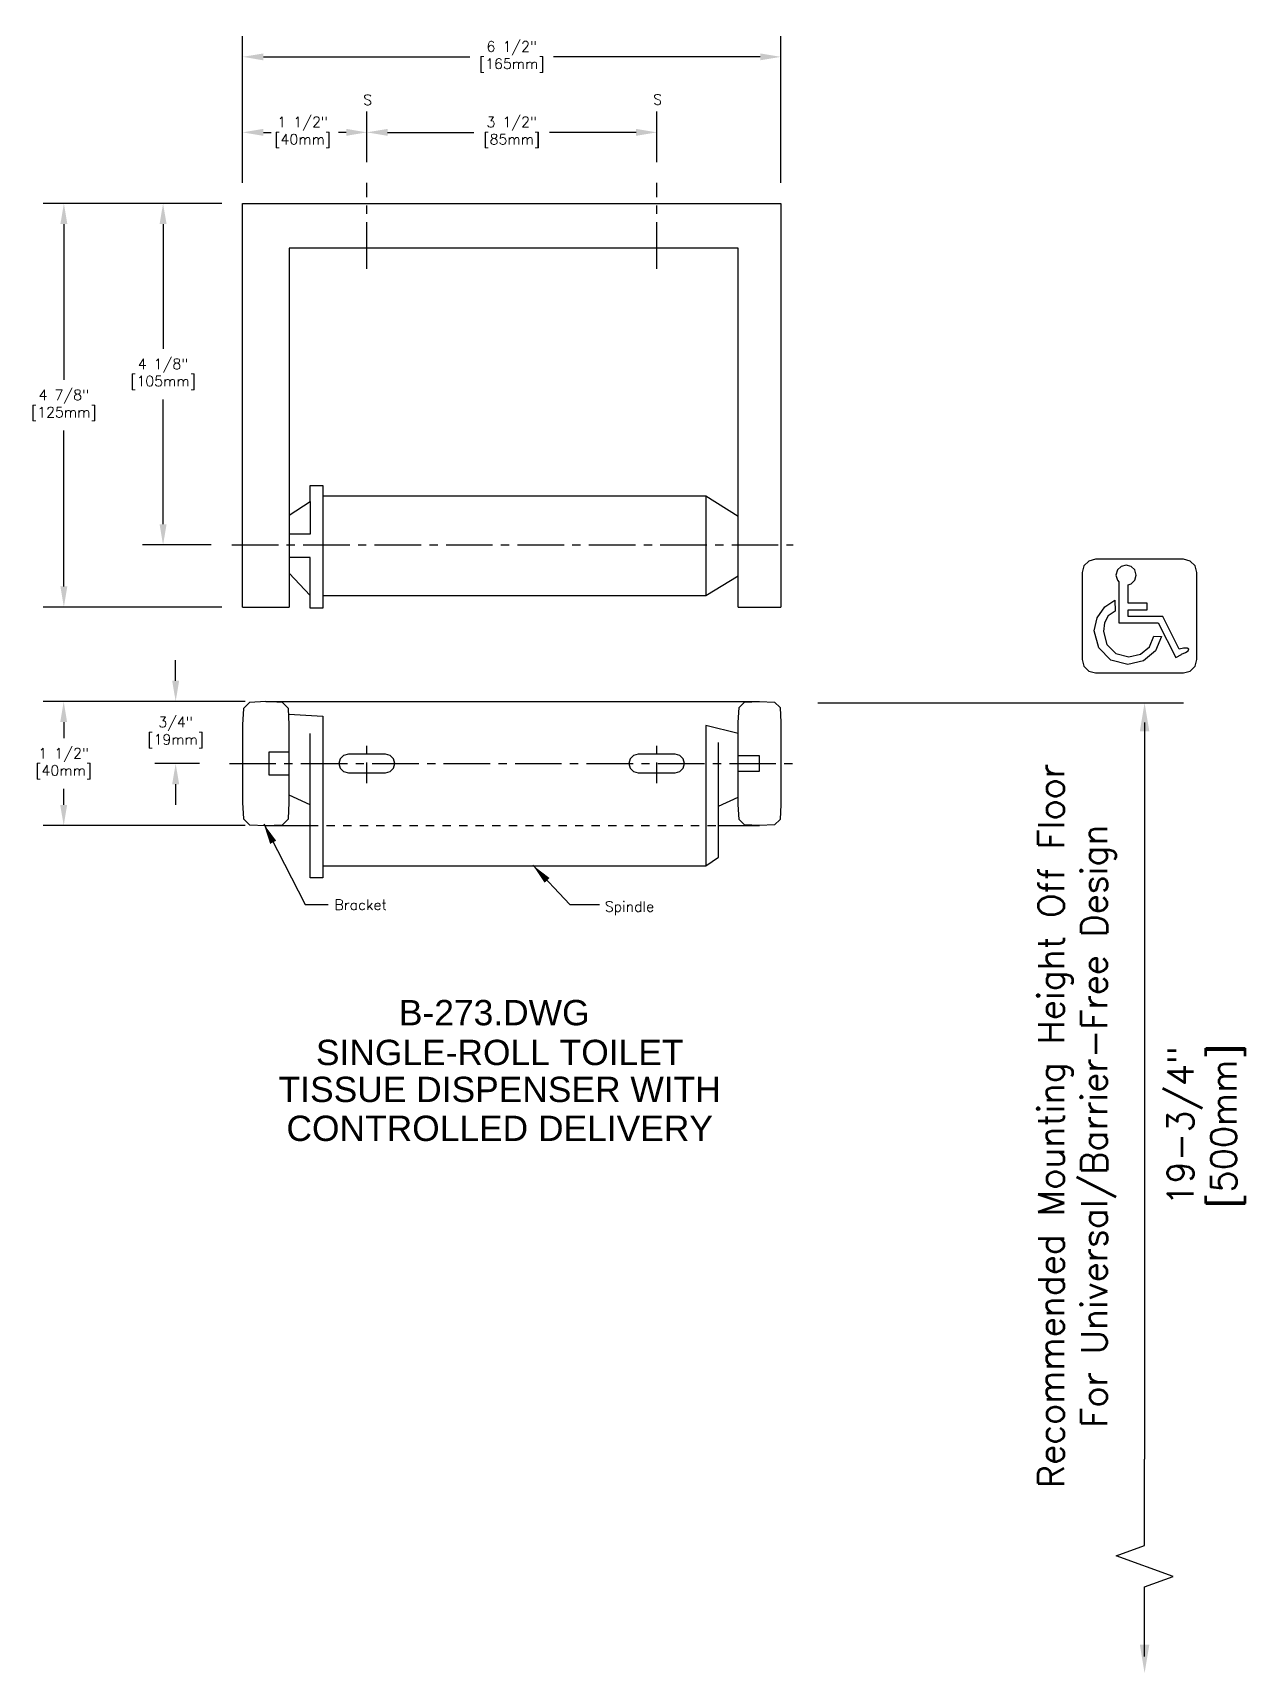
# Model space of a CAD drawing. Extents: x 0.4 to 15.1, y -5.9 to 13.9.
import ezdxf
from ezdxf.enums import TextEntityAlignment as Align

# ---------------------------------------------------------------- set-up
doc = ezdxf.new("R2010")
doc.units = 0
doc.header["$MEASUREMENT"] = 0
doc.header["$PDMODE"] = 35
doc.header["$PDSIZE"] = 0.000315
doc.linetypes.add('CENTER2', pattern=[1.125, 0.75, -0.125, 0.125, -0.125])
doc.linetypes.add('HIDDEN2', pattern=[0.1875, 0.125, -0.0625])
doc.layers.get('0').update_dxf_attribs({"linetype": 'CONTINUOUS'})
doc.layers.get('DEFPOINTS').update_dxf_attribs({"linetype": 'CONTINUOUS'})
for name, color, linetype in [('DETAIL', 4, 'CONTINUOUS'), ('DIM', 1, 'CONTINUOUS'), ('TEXT', 2, 'CONTINUOUS')]:
    doc.layers.add(name, color=color, linetype=linetype)
doc.styles.add('ARIAL_5', font='arial.ttf', dxfattribs={"height": 5})
doc.styles.add('DIM_S_5', font='simplex.shx', dxfattribs={"height": 0.125})
doc.styles.add('DIM_S_7', font='simplex.shx', dxfattribs={"height": 0.3125})
doc.dimstyles.new('DIM_S_7', dxfattribs={"dimtxt": 0.12, "dimasz": 0.25, "dimexe": 0.25, "dimexo": 0.25, "dimgap": 0.09375, "dimtad": 0, "dimtih": 1, "dimtoh": 1, "dimdec": 4, "dimzin": 0, "dimtxsty": 'DIM_S_5', "dimcen": 0.09375, "dimaunit": 1, "dimazin": 3, "dimtfac": 1, "dimtdec": 4, "dimtofl": 0, "dimtmove": 0, "dimatfit": 3, "dimtolj": 1, "dimtzin": 0})

# ---------------------------------------------------------------- blocks, each defined once
blk = doc.blocks.new('*D7')
at = {"color": 0, "linetype": 'BYBLOCK'}
for p, q in [((2.998, 5.818), (0.556, 5.818)), ((0.806, 5.568), (0.806, 5.373)), ((0.806, 4.568), (0.806, 4.763)), ((2.998, 4.318), (0.556, 4.318))]:
    blk.add_line(p, q, dxfattribs=at)
for points in [[(0.764, 5.568), (0.847, 5.568), (0.806, 5.818)], [(0.764, 4.568), (0.847, 4.568), (0.806, 4.318)]]:
    blk.add_solid(points, dxfattribs=at)
at = {"layer": 'DEFPOINTS', "color": 0, "linetype": 'BYBLOCK'}
for p in [(3.248, 5.818), (0.806, 4.318), (3.248, 4.318)]:
    blk.add_point(p, dxfattribs=at)
at = {"color": 0, "linetype": 'BYBLOCK', "insert": (0.806, 5.068), "char_height": 0.125, "attachment_point": 5, "style": 'DIM_S_5'}
blk.add_mtext('\\A1;1 1/2"\\P[40mm]', dxfattribs=at)
blk = doc.blocks.new('*D11')
at = {"layer": 'DEFPOINTS', "color": 0, "linetype": 'CONTINUOUS'}
for p in [(2.781, 5.818), (2.158, 5.068), (2.696, 5.068)]:
    blk.add_point(p, dxfattribs=at)
at = {"layer": 'DIM', "color": 0, "linetype": 'CONTINUOUS'}
for p, q in [((2.158, 6.068), (2.158, 6.318)), ((2.531, 5.818), (1.908, 5.818)), ((2.446, 5.068), (1.908, 5.068)), ((2.158, 4.818), (2.158, 4.568))]:
    blk.add_line(p, q, dxfattribs=at)
for points in [[(2.116, 6.068), (2.2, 6.068), (2.158, 5.818)], [(2.116, 4.818), (2.2, 4.818), (2.158, 5.068)]]:
    blk.add_solid(points, dxfattribs=at)
at = {"layer": 'DIM', "color": 0, "linetype": 'CONTINUOUS', "insert": (2.158, 5.443), "char_height": 0.125, "attachment_point": 5, "style": 'DIM_S_5'}
blk.add_mtext('\\A1;3/4"\\P[19mm]', dxfattribs=at)
blk = doc.blocks.new('*D5')
at = {"color": 0, "linetype": 'BYBLOCK'}
for p, q in [((4.467, 12.333), (4.467, 12.941)), ((7.967, 12.333), (7.967, 12.941)), ((4.717, 12.691), (5.76, 12.691)), ((7.717, 12.691), (6.674, 12.691))]:
    blk.add_line(p, q, dxfattribs=at)
for points in [[(4.717, 12.733), (4.717, 12.649), (4.467, 12.691)], [(7.717, 12.733), (7.717, 12.649), (7.967, 12.691)]]:
    blk.add_solid(points, dxfattribs=at)
at = {"layer": 'DEFPOINTS', "color": 0, "linetype": 'BYBLOCK'}
for p in [(7.967, 12.691), (4.467, 12.083), (7.967, 12.083)]:
    blk.add_point(p, dxfattribs=at)
at = {"color": 0, "linetype": 'BYBLOCK', "insert": (6.217, 12.691), "char_height": 0.125, "attachment_point": 5, "style": 'DIM_S_5'}
blk.add_mtext('\\A1;3 1/2"\\P[85mm]', dxfattribs=at)
blk = doc.blocks.new('*D4')
at = {"color": 0, "linetype": 'BYBLOCK'}
for p, q in [((2.967, 12.083), (2.967, 12.941)), ((4.467, 12.333), (4.467, 12.941)), ((3.217, 12.691), (3.31, 12.691)), ((4.217, 12.691), (4.123, 12.691))]:
    blk.add_line(p, q, dxfattribs=at)
for points in [[(3.217, 12.733), (3.217, 12.649), (2.967, 12.691)], [(4.217, 12.733), (4.217, 12.649), (4.467, 12.691)]]:
    blk.add_solid(points, dxfattribs=at)
at = {"layer": 'DEFPOINTS', "color": 0, "linetype": 'BYBLOCK'}
for p in [(4.467, 12.691), (4.467, 12.083), (2.967, 11.833)]:
    blk.add_point(p, dxfattribs=at)
at = {"color": 0, "linetype": 'BYBLOCK', "insert": (3.692, 12.691), "char_height": 0.125, "attachment_point": 5, "style": 'DIM_S_5'}
blk.add_mtext('\\A1;1 1/2"\\P[40mm]', dxfattribs=at)
blk = doc.blocks.new('*D3')
at = {"color": 0, "linetype": 'BYBLOCK'}
for p, q in [((2.717, 11.833), (1.756, 11.833)), ((2.006, 11.583), (2.006, 10.076)), ((2.006, 7.958), (2.006, 9.465)), ((2.585, 7.708), (1.756, 7.708))]:
    blk.add_line(p, q, dxfattribs=at)
for points in [[(1.964, 11.583), (2.048, 11.583), (2.006, 11.833)], [(1.964, 7.958), (2.048, 7.958), (2.006, 7.708)]]:
    blk.add_solid(points, dxfattribs=at)
at = {"layer": 'DEFPOINTS', "color": 0, "linetype": 'BYBLOCK'}
for p in [(2.967, 11.833), (2.006, 7.708), (2.835, 7.708)]:
    blk.add_point(p, dxfattribs=at)
at = {"color": 0, "linetype": 'BYBLOCK', "insert": (2.006, 9.77), "char_height": 0.125, "attachment_point": 5, "style": 'DIM_S_5'}
blk.add_mtext('\\A1;4 1/8"\\P[105mm]', dxfattribs=at)
blk = doc.blocks.new('*D2')
at = {"color": 0, "linetype": 'BYBLOCK'}
for p, q in [((2.717, 11.833), (0.558, 11.833)), ((0.808, 11.583), (0.808, 9.701)), ((0.808, 7.208), (0.808, 9.09)), ((2.717, 6.958), (0.558, 6.958))]:
    blk.add_line(p, q, dxfattribs=at)
for points in [[(0.766, 11.583), (0.85, 11.583), (0.808, 11.833)], [(0.766, 7.208), (0.85, 7.208), (0.808, 6.958)]]:
    blk.add_solid(points, dxfattribs=at)
at = {"layer": 'DEFPOINTS', "color": 0, "linetype": 'BYBLOCK'}
for p in [(2.967, 11.833), (0.808, 6.958), (2.967, 6.958)]:
    blk.add_point(p, dxfattribs=at)
at = {"color": 0, "linetype": 'BYBLOCK', "insert": (0.808, 9.395), "char_height": 0.125, "attachment_point": 5, "style": 'DIM_S_5'}
blk.add_mtext('\\A1;4 7/8"\\P[125mm]', dxfattribs=at)
blk = doc.blocks.new('*D1')
at = {"color": 0, "linetype": 'BYBLOCK'}
for p, q in [((2.967, 12.083), (2.967, 13.853)), ((9.467, 12.083), (9.467, 13.853)), ((3.217, 13.603), (5.712, 13.603)), ((9.217, 13.603), (6.721, 13.603))]:
    blk.add_line(p, q, dxfattribs=at)
for points in [[(3.217, 13.644), (3.217, 13.561), (2.967, 13.603)], [(9.217, 13.644), (9.217, 13.561), (9.467, 13.603)]]:
    blk.add_solid(points, dxfattribs=at)
at = {"layer": 'DEFPOINTS', "color": 0, "linetype": 'BYBLOCK'}
for p in [(9.467, 13.603), (2.967, 11.833), (9.467, 11.833)]:
    blk.add_point(p, dxfattribs=at)
at = {"color": 0, "linetype": 'BYBLOCK', "insert": (6.217, 13.603), "char_height": 0.125, "attachment_point": 5, "style": 'DIM_S_5'}
blk.add_mtext('\\A1;6 1/2"\\P[165mm]', dxfattribs=at)
blk = doc.blocks.new('TBLK_TX')
blk = doc.blocks.new('ADA')
at = {"layer": 'DETAIL', "linetype": 'CONTINUOUS'}
for p, q in [((1.017, 0.853), (0.492, 0.853)), ((1.261, 0.358), (1.017, 0.853)), ((1.215, 0.235), (1.3, 0.278)), ((1.3, 0.278), (1.299, 0.282))]:
    blk.add_line(p, q, dxfattribs=at)
for points in [[(1.328, 0), (1.431, 0.028), (1.503, 0.1), (1.531, 0.202), (1.531, 1.514), (1.503, 1.616), (1.431, 1.688), (1.328, 1.716), (0, 1.716), (-0.102, 1.688), (-0.175, 1.616), (-0.203, 1.514), (-0.203, 0.202), (-0.175, 0.1), (-0.102, 0.028), (0, 0)], [(0.997, 0.551), (0.905, 0.333), (0.727, 0.181), (0.491, 0.125), (0.233, 0.194), (0.049, 0.378), (-0.021, 0.635), (0.026, 0.833), (0.142, 1), (0.293, 1.1), (0.295, 0.934), (0.193, 0.86), (0.137, 0.758), (0.12, 0.624), (0.172, 0.431), (0.31, 0.294), (0.504, 0.242), (0.68, 0.282), (0.814, 0.393), (0.883, 0.555)]]:
    blk.add_lwpolyline(points, close=True, dxfattribs=at)
for points in [[(0.492, 1.332), (0.54, 1.345), (0.595, 1.4), (0.616, 1.477), (0.595, 1.554), (0.54, 1.609), (0.463, 1.629), (0.386, 1.609), (0.331, 1.554), (0.31, 1.477), (0.331, 1.4), (0.355, 1.376)], [(0.355, 1.376), (0.355, 0.757)], [(0.492, 1.051), (0.492, 1.332)], [(0.492, 0.955), (0.78, 0.955), (0.78, 1.051), (0.492, 1.051)], [(0.355, 0.757), (0.492, 0.757)], [(0.492, 0.853), (0.492, 0.955)], [(0.492, 0.757), (0.948, 0.757)], [(0.948, 0.757), (1.215, 0.235)], [(1.299, 0.282), (1.359, 0.307), (1.398, 0.335), (1.407, 0.361), (1.382, 0.375), (1.329, 0.374), (1.261, 0.358)]]:
    blk.add_lwpolyline(points, dxfattribs=at)

msp = doc.modelspace()

# ---------------------------------------------------------------- linework, layer by layer
at = {"layer": 'DETAIL', "linetype": 'CENTER2', "ltscale": 0.75}
for p, q in [((4.4667, 11.04417), (4.4667, 12.08299)), ((7.9667, 11.04417), (7.9667, 12.08299)), ((2.80668, 5.06838), (9.61521, 5.06838))]:
    msp.add_line(p, q, dxfattribs=at)
at = {"layer": 'DETAIL', "linetype": 'CONTINUOUS'}
for p, q in [((2.9667, 6.95799), (2.9667, 11.83299)), ((2.9667, 11.83299), (9.46661, 11.83299)), ((9.46661, 11.83299), (9.46661, 6.95799)), ((3.52979, 11.29417), (3.52979, 6.95799)), ((8.95248, 11.29417), (3.52979, 11.29417)), ((8.95248, 6.95799), (8.95248, 11.29417)), ((2.9667, 6.95799), (3.52979, 6.95799)), ((8.95248, 6.95799), (9.46661, 6.95799)), ((3.05013, 5.80735), (2.97714, 5.73433)), ((3.24827, 5.81838), (3.05013, 5.80735)), ((3.24827, 5.81838), (9.20955, 5.81838)), ((3.44639, 5.80735), (3.24827, 5.81838)), ((3.51939, 5.73433), (3.44639, 5.80735)), ((2.97714, 5.73433), (2.9667, 5.53606)), ((3.52981, 5.53614), (3.51939, 5.73433)), ((9.46662, 5.56272), (9.46662, 4.57443)), ((2.9667, 5.53606), (2.9667, 4.59892)), ((3.52981, 4.59892), (3.52981, 5.53622)), ((8.5608, 5.52956), (8.5608, 3.83357)), ((8.95249, 5.43161), (8.5608, 5.52956)), ((8.7138, 3.93763), (8.7138, 5.32219)), ((2.9667, 4.59892), (2.97713, 4.40072)), ((3.51938, 4.40072), (3.52981, 4.59892)), ((2.97713, 4.40072), (3.05013, 4.3277)), ((3.44639, 4.3277), (3.51938, 4.40072)), ((3.05013, 4.3277), (3.24826, 4.31838)), ((3.24826, 4.31838), (3.44639, 4.3277)), ((3.24826, 4.31838), (3.78074, 4.31838)), ((8.7138, 4.31838), (9.20955, 4.31838)), ((8.5608, 3.83357), (8.7138, 3.93763))]:
    msp.add_line(p, q, dxfattribs=at)
at = {"layer": 'DETAIL', "linetype": 'CENTER2', "ltscale": 0.333333}
for p, q in [((4.4667, 4.8301), (4.4667, 5.30666)), ((7.9667, 4.83011), (7.9667, 5.30666))]:
    msp.add_line(p, q, dxfattribs=at)
at = {"layer": 'DETAIL', "linetype": 'HIDDEN2', "ltscale": 0.75}
msp.add_line((3.78074, 4.31838), (8.7138, 4.31838), dxfattribs=at)
at = {"layer": 'DETAIL', "linetype": 'CONTINUOUS'}
for points in [[(3.52979, 8.06947), (3.78073, 8.23479), (3.78073, 8.42462), (3.93373, 8.42462), (3.93373, 6.94288), (3.78073, 6.94288), (3.78073, 7.09596), (3.52979, 7.36538)], [(3.78073, 8.23479), (3.78073, 7.83679), (3.52979, 7.83679)], [(3.93373, 8.30213), (8.56079, 8.30213), (8.95248, 8.05722)], [(8.56079, 8.30213), (8.56079, 7.09596)], [(3.78073, 7.09596), (3.78073, 7.55515), (3.52979, 7.55515)], [(3.93373, 7.09596), (8.56079, 7.09596), (8.95248, 7.33477)], [(8.95249, 5.5626), (8.96201, 5.74362), (9.02866, 5.81029), (9.20955, 5.81838)], [(9.20955, 5.81838), (9.39046, 5.81029), (9.4571, 5.74362), (9.46662, 5.56272)], [(3.52305, 5.6647), (3.93374, 5.6398), (3.93374, 3.6866), (3.78074, 3.6866), (3.78074, 5.43161)], [(8.95249, 4.57443), (8.95249, 5.5626)], [(3.52981, 5.20614), (3.285, 5.20614), (3.285, 4.93062), (3.52981, 4.93062)], [(4.24331, 5.18166), (4.18616, 5.16619), (4.14554, 5.12554), (4.13008, 5.06838)], [(4.69009, 5.18166), (4.24331, 5.18166)], [(4.80332, 5.06838), (4.78786, 5.12554), (4.74725, 5.16619), (4.69009, 5.18166)], [(7.74329, 5.18166), (7.68617, 5.16619), (7.64556, 5.12554), (7.63011, 5.06838)], [(8.19012, 5.18166), (7.74329, 5.18166)], [(8.30334, 5.06838), (8.28788, 5.12554), (8.24727, 5.16619), (8.19012, 5.18166)], [(8.95248, 5.16634), (9.20343, 5.16634), (9.20343, 4.97041), (8.95248, 4.97041)], [(4.13008, 5.06838), (4.14554, 5.01121), (4.18616, 4.97057), (4.24331, 4.9551)], [(4.24331, 4.9551), (4.69009, 4.9551)], [(4.69009, 4.9551), (4.74725, 4.97057), (4.78786, 5.01121), (4.80332, 5.06838)], [(7.63011, 5.06838), (7.64556, 5.01122), (7.68617, 4.97058), (7.74329, 4.95511)], [(7.74329, 4.95511), (8.19012, 4.95511)], [(8.19012, 4.95511), (8.24727, 4.97058), (8.28788, 5.01122), (8.30334, 5.06838)], [(3.78074, 4.56831), (3.52981, 4.68462)], [(8.7138, 4.55213), (8.95249, 4.66013)], [(9.20955, 4.31838), (9.02866, 4.32679), (8.96201, 4.39346), (8.95249, 4.57443)], [(9.46662, 4.57443), (9.4571, 4.39346), (9.39045, 4.32679), (9.20955, 4.31838)], [(3.93374, 3.83357), (8.5608, 3.83357)]]:
    msp.add_lwpolyline(points, dxfattribs=at)
at = {"layer": 'DETAIL', "linetype": 'CENTER2', "ltscale": 0.75}
msp.add_lwpolyline([(2.83535, 7.70799), (9.61521, 7.7077)], dxfattribs=at)
at = {"layer": 'DIM', "linetype": 'CONTINUOUS'}
for p, q in [((9.91306, 5.80288), (14.32726, 5.80288)), ((13.85851, 5.56529), (13.85851, -3.33478)), ((13.85851, 2.34102), (13.85851, -1.44284))]:
    msp.add_line(p, q, dxfattribs=at)
msp.add_lwpolyline([(13.85851, -5.71544), (13.85851, -4.87426), (14.20195, -4.74926), (13.51508, -4.49926), (13.85851, -4.37426), (13.85851, -3.33478)], dxfattribs=at)
for points in [[(13.80122, 5.45913), (13.91581, 5.45913), (13.85851, 5.80288)], [(13.80122, -5.57387), (13.91581, -5.57387), (13.85851, -5.91762)]]:
    msp.add_solid(points, dxfattribs=at)

# ---------------------------------------------------------------- block references
at = {"linetype": 'CONTINUOUS', "xscale": 0.8000000000000007, "yscale": 0.7999999999999998, "zscale": 0.8}
msp.add_blockref('ADA', (13.26526, 6.16248), dxfattribs=at)
at = {"layer": 'TEXT', "linetype": 'CONTINUOUS'}
ref = msp.add_blockref('TBLK_TX', (6.07093, 0.50992), dxfattribs=dict(at, xscale=0.06115200000000001, yscale=0.06115200000000001, zscale=0.06115200000000001))
ref.add_attrib('TITLE', 'CONTROLLED DELIVERY', dxfattribs={"layer": '0', "height": 0.30576, "style": 'ARIAL_5'}).set_placement((6.07093, 0.50992), align=Align.CENTER)
ref.add_attrib('DWG_NAME', 'B-273.DWG', dxfattribs={"layer": '0', "height": 0.30576, "style": 'ARIAL_5'}).set_placement((6.00512, 1.90718), align=Align.CENTER)
ref = msp.add_blockref('TBLK_TX', (6.07093, 1.42648), dxfattribs=dict(at, xscale=0.06115200000000001, yscale=0.06115200000000001, zscale=0.06115200000000001))
ref.add_attrib('TITLE', 'SINGLE-ROLL TOILET', dxfattribs={"layer": '0', "height": 0.30576, "style": 'ARIAL_5'}).set_placement((6.07093, 1.42648), align=Align.CENTER)
ref.add_attrib('DWG_NAME', 'TISSUE DISPENSER WITH', dxfattribs={"layer": '0', "height": 0.30576, "style": 'ARIAL_5'}).set_placement((6.07093, 0.98022), align=Align.CENTER)

# ---------------------------------------------------------------- texts
at = {"layer": 'DIM', "linetype": 'CONTINUOUS', "style": 'DIM_S_5'}
for s, p in [('S', (4.42345, 13.01996)), ('S', (7.92364, 13.02504)), ('Bracket', (4.07598, 3.2997)), ('Spindle', (7.34006, 3.27905))]:
    msp.add_text(s, height=0.125, dxfattribs=at).set_placement(p)
at = {"layer": 'DIM', "linetype": 'CONTINUOUS', "insert": (12.57292, 0.69183), "char_height": 0.3125, "width": 11.8907917, "attachment_point": 2, "rotation": 90, "style": 'DIM_S_7'}
msp.add_mtext('Recommended Mounting Height Off Floor\\PFor Universal/Barrier-Free Design\\P\\P19-3/4"\\P[500mm]', dxfattribs=at)

# ---------------------------------------------------------------- dimensions: what is measured, and where the dimension line sits
at = {"layer": 'DIM', "linetype": 'CONTINUOUS'}
for base, p1, p2, text, picture, middle in [((9.46661, 13.60251), (2.9667, 11.83299), (9.46661, 11.83299), '<>\\P[165mm]', '*D1', (6.21665, 13.60251)), ((7.9667, 12.69086), (4.4667, 12.08299), (7.9667, 12.08299), '<>\\P[85mm]', '*D5', (6.2167, 12.69086))]:
    dim = msp.add_linear_dim(base=base, p1=p1, p2=p2, text=text, dimstyle='DIM_S_7', override={"dimpost": '"'}, dxfattribs=at)
    dim.commit()
    dim.dimension.update_dxf_attribs({"geometry": picture, "text_midpoint": middle})
dim = msp.add_linear_dim(base=(4.4667, 12.69086), p1=(2.9667, 11.83299), p2=(4.4667, 12.08299), text='<>\\P[40mm]', dimstyle='DIM_S_7', override={"dimpost": '"'}, dxfattribs=at)
dim.commit()
dim.dimension.update_dxf_attribs({"geometry": '*D4', "text_midpoint": (3.69225, 12.69086), "dimtype": 128})
for base, p2, text, picture, middle in [((0.8079, 6.95799), (2.9667, 6.95799), '<>\\P[125mm]', '*D2', (0.8079, 9.39549)), ((2.00608, 7.70799), (2.83535, 7.70799), '<>\\P[105mm]', '*D3', (2.00608, 9.77049))]:
    dim = msp.add_linear_dim(base=base, p1=(2.9667, 11.83299), p2=p2, angle=90, text=text, dimstyle='DIM_S_7', override={"dimpost": '"'}, dxfattribs=at)
    dim.commit()
    dim.dimension.update_dxf_attribs({"geometry": picture, "text_midpoint": middle})
for base, p1, p2, text, picture, middle, dimtype in [((2.15791, 5.06838), (2.78105, 5.81838), (2.69574, 5.06838), '<>\\P[19mm]', '*D11', (2.15791, 5.44338), 160), ((0.80565, 4.31838), (3.24827, 5.81838), (3.24826, 4.31838), '<>\\P[40mm]', '*D7', (0.80565, 5.06838), 128)]:
    dim = msp.add_linear_dim(base=base, p1=p1, p2=p2, angle=90, text=text, dimstyle='DIM_S_7', override={"dimpost": '"'}, dxfattribs=at)
    dim.commit()
    dim.dimension.update_dxf_attribs({"geometry": picture, "text_midpoint": middle, "dimtype": dimtype})

# ---------------------------------------------------------------- leaders
for points in [[(3.22115, 4.33941), (3.72124, 3.3674), (3.99907, 3.3674)], [(6.47175, 3.83952), (6.91627, 3.3674), (7.27745, 3.3674)]]:
    msp.add_leader(points, dimstyle='DIM_S_7', dxfattribs=at)

doc.saveas('drawing.dxf')
